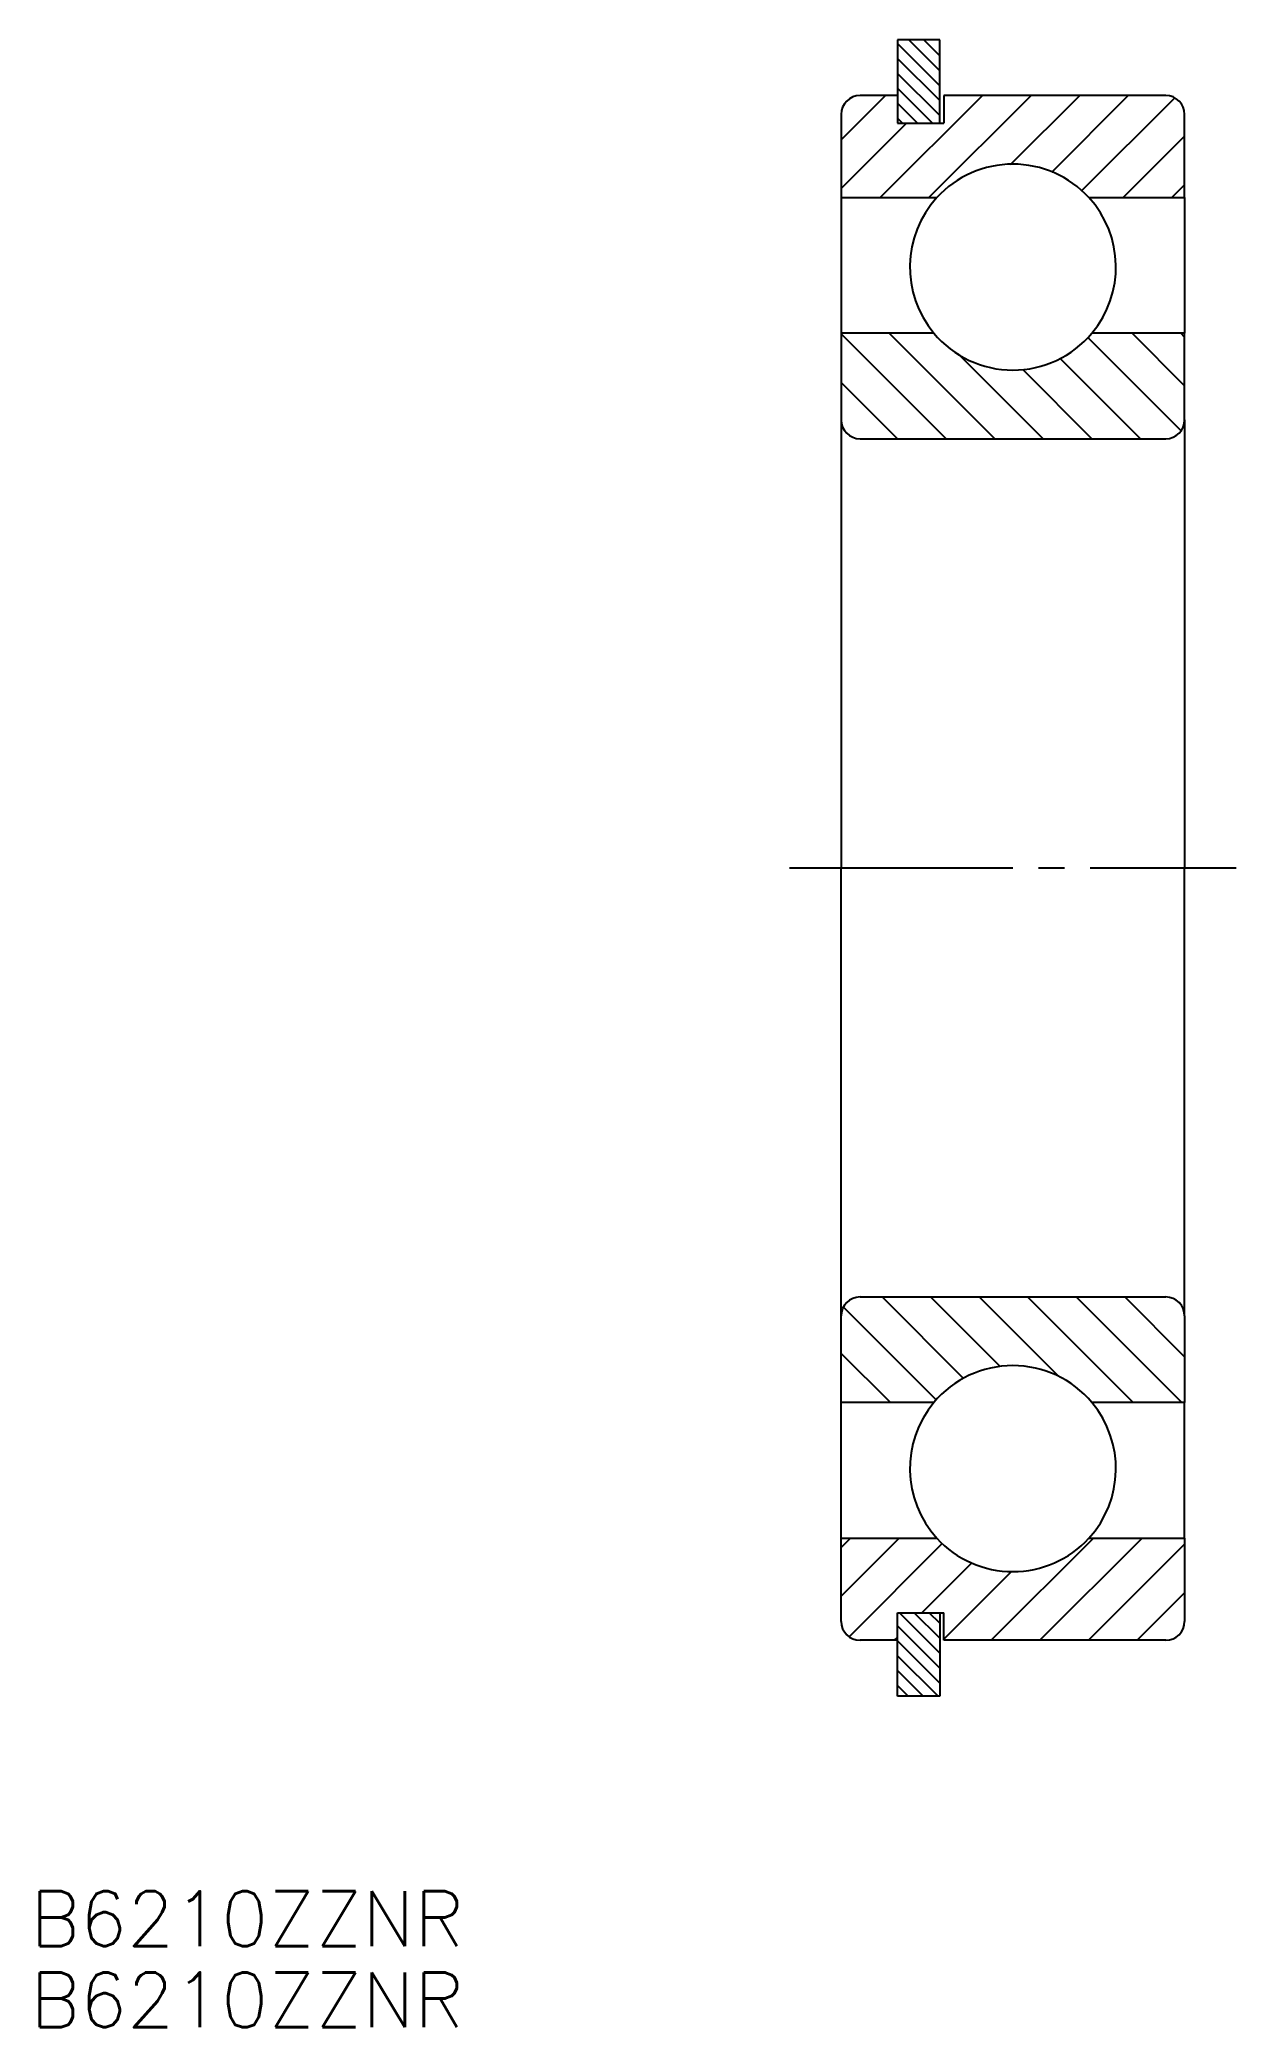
# Model space of a CAD drawing. Extents: x 94 to 163, y 170 to 286.
import ezdxf

# ---------------------------------------------------------------- set-up
doc = ezdxf.new("R2010")
doc.units = 0
doc.linetypes.add('CENTER', pattern=[17.5, 13, -1.5, 1.5, -1.5])
doc.layers.get('0').update_dxf_attribs({"linetype": 'CONTINUOUS'})
doc.layers.add('CENTER', color=1, linetype='CENTER')
doc.styles.get("Standard").update_dxf_attribs({"font": 'txt.shx', "bigfont": '@extfont2.shx'})

msp = doc.modelspace()

# ---------------------------------------------------------------- linework, layer by layer
at = {"color": 7, "linetype": 'CONTINUOUS'}
for p, q in [((146, 286.29), (143.54, 286.29)), ((143.54, 286.29), (143.54, 283.04)), ((146, 281.43), (146, 286.29)), ((143.54, 283.04), (141.36, 283.04)), ((143.54, 283.04), (143.54, 281.43)), ((159.16, 283.04), (146.24, 283.04)), ((146.24, 283.04), (146.24, 281.43)), ((140.26, 281.94), (140.26, 277.09)), ((143.54, 281.43), (146, 281.43)), ((146, 281.43), (146.24, 281.43)), ((160.26, 277.09), (160.26, 281.94)), ((140.26, 277.09), (145.84, 277.09)), ((140.26, 277.09), (140.26, 269.19)), ((154.69, 277.09), (160.26, 277.09)), ((160.26, 277.09), (160.26, 269.19)), ((140.26, 269.19), (140.26, 264.14)), ((145.66, 269.19), (140.26, 269.19)), ((160.26, 269.19), (154.87, 269.19)), ((160.26, 264.14), (160.26, 269.19)), ((140.26, 264.14), (140.26, 238.04)), ((160.26, 264.14), (160.26, 238.04)), ((141.36, 263.04), (159.16, 263.04)), ((140.26, 211.94), (140.26, 238.04)), ((160.26, 211.94), (160.26, 238.04)), ((140.26, 206.89), (140.26, 211.94)), ((141.36, 213.04), (159.16, 213.04)), ((160.26, 211.94), (160.26, 206.89)), ((145.66, 206.89), (140.26, 206.89)), ((140.26, 198.99), (140.26, 206.89)), ((160.26, 206.89), (154.87, 206.89)), ((160.26, 198.99), (160.26, 206.89)), ((140.26, 194.14), (140.26, 198.99)), ((140.26, 198.99), (145.84, 198.99)), ((154.69, 198.99), (160.26, 198.99)), ((160.26, 198.99), (160.26, 194.14)), ((143.54, 194.64), (146, 194.64)), ((143.54, 193.04), (143.54, 194.64)), ((146, 194.64), (146.24, 194.64)), ((146, 194.64), (146, 189.79)), ((146.24, 193.04), (146.24, 194.64)), ((143.54, 193.04), (141.36, 193.04)), ((143.54, 189.79), (143.54, 193.04)), ((159.16, 193.04), (146.24, 193.04)), ((146, 189.79), (143.54, 189.79))]:
    msp.add_line(p, q, dxfattribs=at)
at = {"color": 3, "linetype": 'CONTINUOUS'}
for p, q in [((146, 283.61), (143.54, 286.07)), ((146, 284.48), (144.2, 286.29)), ((146, 285.35), (145.07, 286.29)), ((146, 286.22), (145.94, 286.29)), ((146, 282.74), (143.54, 285.2)), ((146, 281.87), (143.54, 284.33)), ((140.26, 280.46), (142.84, 283.04)), ((142.54, 277.09), (148.49, 283.04)), ((145.58, 281.43), (143.54, 283.46)), ((144.71, 281.43), (143.54, 282.59)), ((145.37, 277.09), (151.32, 283.04)), ((150.13, 279.01), (154.15, 283.04)), ((152.52, 278.57), (156.98, 283.04)), ((154.26, 277.48), (159.68, 282.9)), ((140.26, 277.63), (144.06, 281.43)), ((143.84, 281.43), (143.54, 281.72)), ((156.69, 277.09), (160.26, 280.66)), ((159.52, 277.09), (160.26, 277.84)), ((146.38, 263.04), (140.26, 269.15)), ((146.38, 263.04), (140.26, 269.15)), ((149.21, 263.04), (143.06, 269.19)), ((149.21, 263.04), (143.06, 269.19)), ((160.06, 263.5), (154.62, 268.94)), ((160.06, 263.5), (154.62, 268.94)), ((160.26, 266.12), (157.2, 269.19)), ((160.26, 266.12), (157.2, 269.19)), ((160.26, 268.95), (160.03, 269.19)), ((160.26, 268.95), (160.03, 269.19)), ((152.03, 263.04), (147.1, 267.97)), ((152.03, 263.04), (147.1, 267.97)), ((157.69, 263.04), (153.02, 267.71)), ((157.69, 263.04), (153.02, 267.71)), ((154.86, 263.04), (150.83, 267.07)), ((154.86, 263.04), (150.83, 267.07)), ((143.55, 263.04), (140.26, 266.32)), ((143.55, 263.04), (140.26, 266.32)), ((145.81, 207.03), (140.4, 212.45)), ((147.38, 208.29), (142.64, 213.04)), ((149.52, 208.98), (145.47, 213.04)), ((152.93, 208.4), (148.29, 213.04)), ((157.27, 206.89), (151.12, 213.04)), ((160.1, 206.89), (153.95, 213.04)), ((160.26, 209.55), (156.78, 213.04)), ((160, 212.64), (159.87, 212.77)), ((143.13, 206.89), (140.26, 209.75)), ((140.3, 206.89), (140.26, 206.92)), ((140.26, 198.44), (140.81, 198.99)), ((140.26, 195.61), (143.64, 198.99)), ((140.73, 193.24), (146.17, 198.69)), ((149, 193.04), (154.95, 198.99)), ((151.83, 193.04), (157.78, 198.99)), ((154.66, 193.04), (160.26, 198.64)), ((144.95, 194.64), (147.87, 197.56)), ((146.24, 193.11), (150.2, 197.06)), ((157.49, 193.04), (160.26, 195.81)), ((146, 192.29), (143.65, 194.64)), ((146, 193.16), (144.52, 194.64)), ((146, 194.03), (145.39, 194.64)), ((146, 191.42), (143.54, 193.88)), ((143.35, 193.04), (143.54, 193.23)), ((146, 190.55), (143.54, 193.01)), ((145.9, 189.79), (143.54, 192.14)), ((145.03, 189.79), (143.54, 191.27)), ((144.16, 189.79), (143.54, 190.4))]:
    msp.add_line(p, q, dxfattribs=at)
at = {"color": 7, "linetype": 'CONTINUOUS'}
for centre, radius, start, end in [((141.36, 281.94), 1.1, 90, 180), ((159.16, 281.94), 1.1, 0, 90), ((150.26, 273.04), 6, 42.4542, 137.5458), ((150.26, 273.04), 6, 137.5458, 219.9162), ((150.26, 273.04), 6, 320.0838, 42.4542), ((150.26, 273.04), 6, 219.9162, 320.0838), ((141.36, 264.14), 1.1, 180, 270), ((159.16, 264.14), 1.1, 270, 0), ((141.36, 211.94), 1.1, 90, 180), ((159.16, 211.94), 1.1, 0, 90), ((150.26, 203.04), 6, 39.9162, 140.0838), ((150.26, 203.04), 6, 140.0838, 222.4542), ((150.26, 203.04), 6, 317.5458, 39.9162), ((150.26, 203.04), 6, 222.4542, 317.5458), ((141.36, 194.14), 1.1, 180, 270), ((159.16, 194.14), 1.1, 270, 0)]:
    msp.add_arc(centre, radius, start, end, dxfattribs=at)
at = {"layer": 'CENTER', "color": 1, "linetype": 'CENTER'}
msp.add_line((137.26, 238.04), (163.26, 238.04), dxfattribs=at)

# ---------------------------------------------------------------- texts
at = {"color": 7, "linetype": 'CONTINUOUS'}
for p in [(93.05, 175.22), (93.05, 170.49)]:
    msp.add_text('B6210ZZNR', height=3.2, dxfattribs=at).set_placement(p)

doc.saveas('drawing.dxf')
